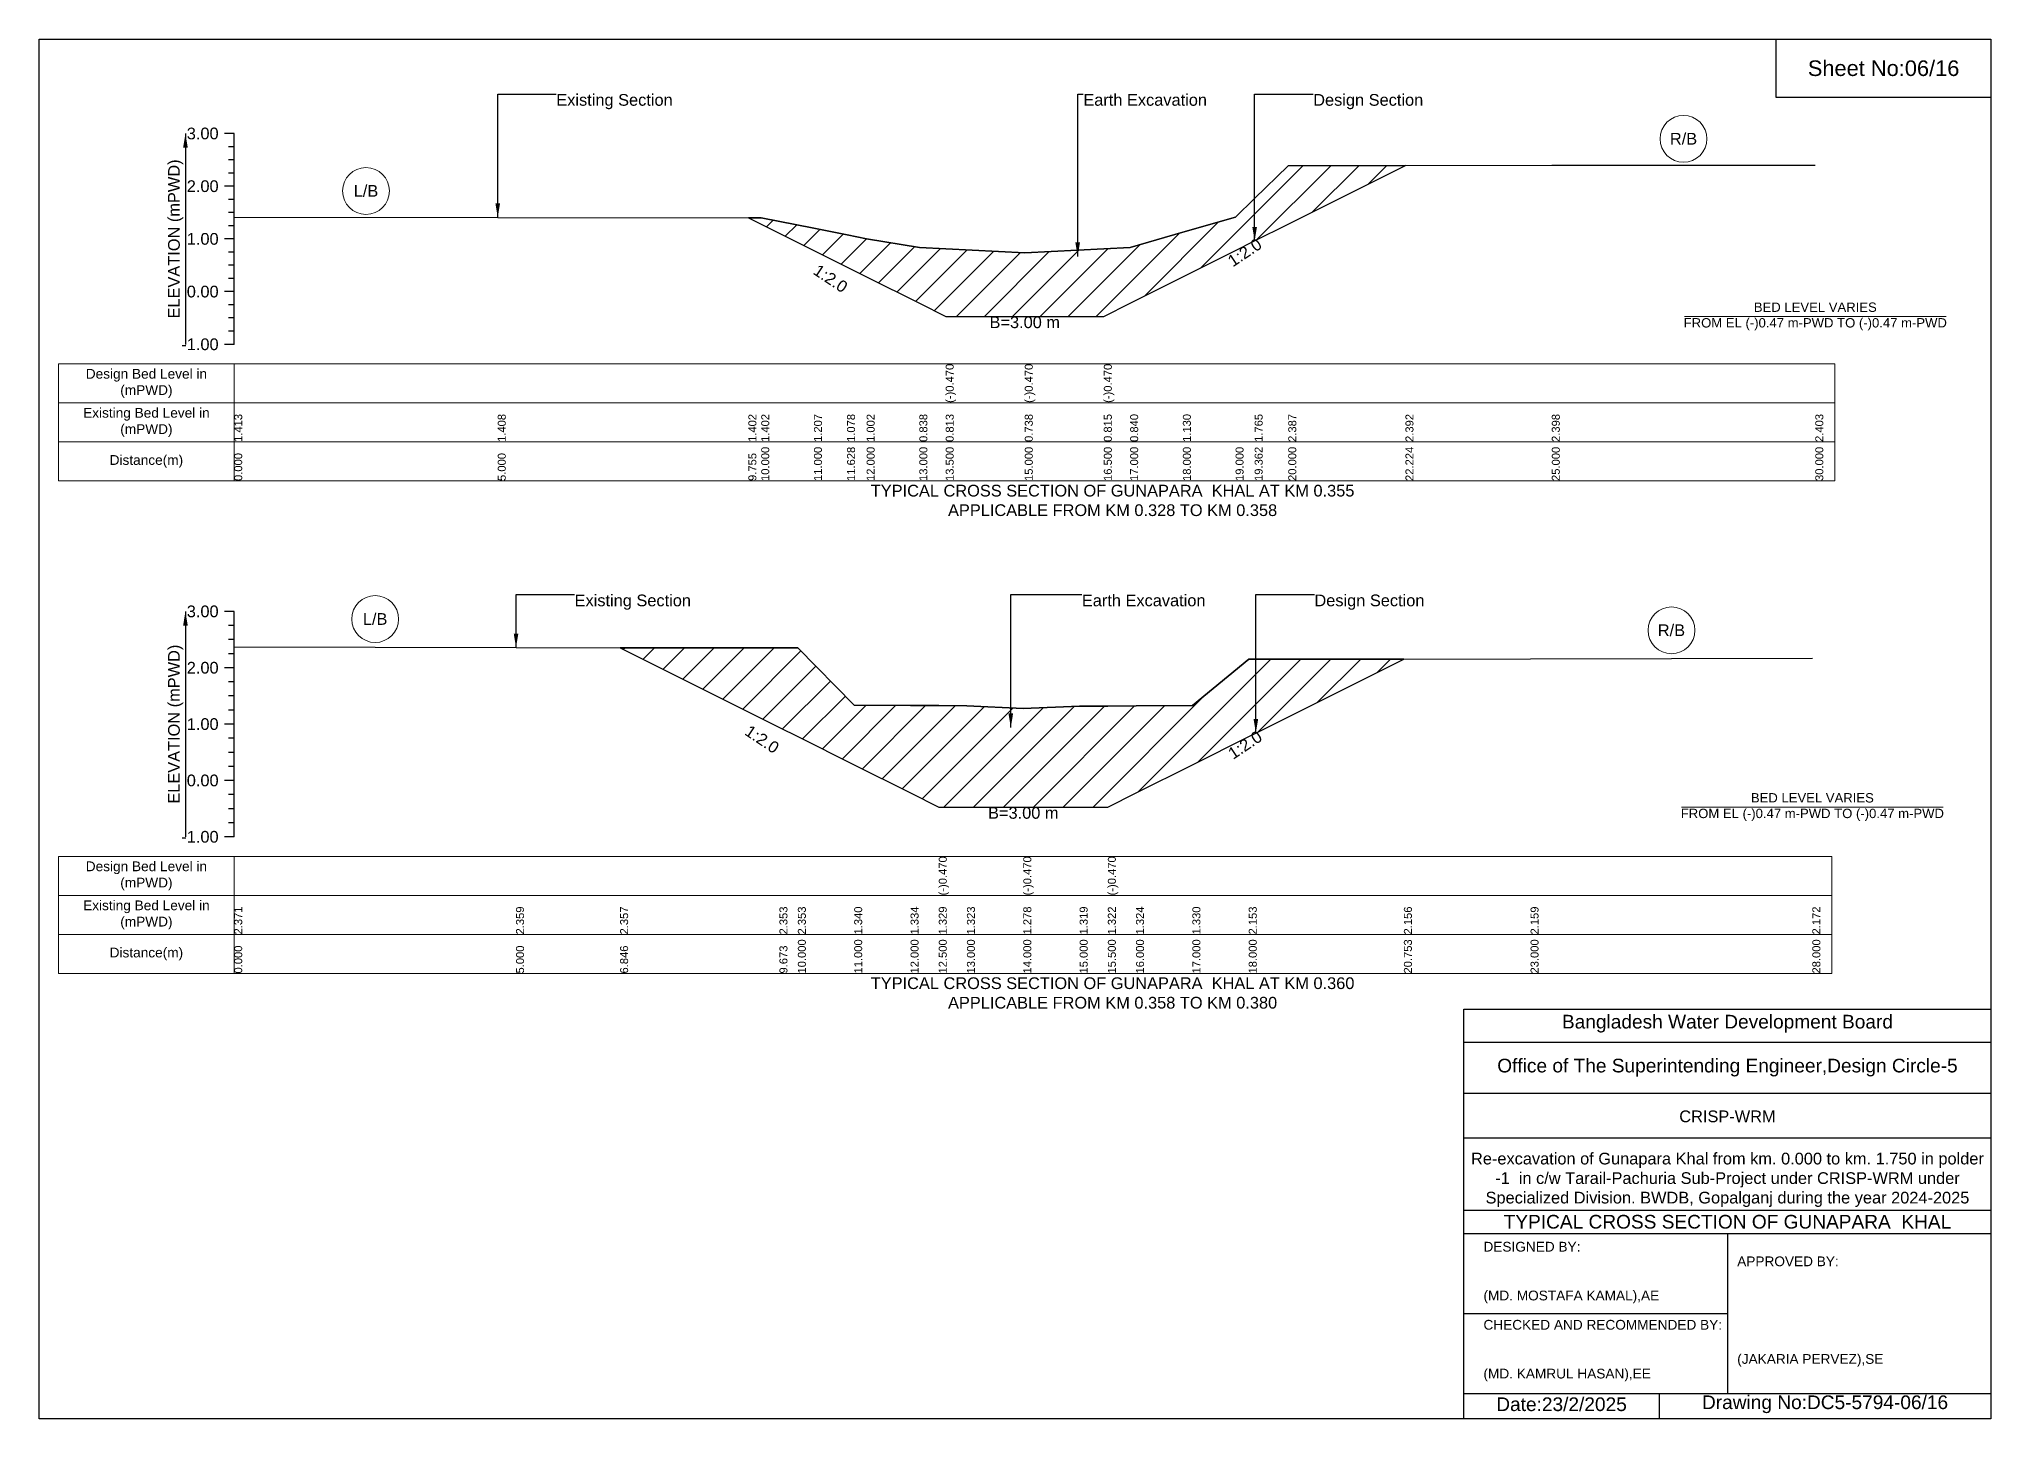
# Model space of a CAD drawing. Header units: inches. Extents: x 91000 to 268000, y -12452 to 3.
# Drawn here: x 150000 to 158000, y -5656 to 0 of the extents above; entities that cross this region are included whole.
import ezdxf

# ---------------------------------------------------------------- set-up
doc = ezdxf.new("R2010")
doc.units = ezdxf.units.IN
doc.header["$LTSCALE"] = 7
doc.header["$MEASUREMENT"] = 0
for name, color, linetype, lineweight in [('Cross section Data Border', 7, 'Continuous', 9), ('Cross Section Labels', 7, 'Continuous', 9), ('Existing_Bed_Level for Xsection', 7, 'Continuous', 25)]:
    doc.layers.add(name, color=color, linetype=linetype, lineweight=lineweight)
doc.styles.get("Standard").update_dxf_attribs({"font": 'arial.ttf'})
doc.dimstyles.get("Standard").update_dxf_attribs({"dimtxt": 0.18, "dimasz": 0.18, "dimexe": 0.18, "dimexo": 0.0625, "dimgap": 0.09, "dimtad": 0, "dimtih": 1, "dimtoh": 1, "dimdec": 4, "dimzin": 0, "dimdsep": 46, "dimtxsty": 'Standard', "dimcen": 0.09, "dimadec": 0, "dimazin": 0, "dimtfac": 1, "dimtdec": 4, "dimtofl": 0, "dimtmove": 0, "dimatfit": 3, "dimfxl": 1, "dimtolj": 1, "dimtzin": 0, "dimarcsym": 0})

msp = doc.modelspace()

# ---------------------------------------------------------------- hatches: boundary and pattern name
at = {"layer": 'Existing_Bed_Level for Xsection'}
h = msp.add_hatch(dxfattribs=at)
h.set_pattern_fill('ANSI31', color=256, scale=648, style=0)
h.set_pattern_definition([(45, (0, 320), (-57.27565, 57.27565), [])])
h.paths.add_polyline_path([(152907.2, -732.5), (152960, -758.9), (153176, -866.9), (153311.6, -934.7), (153392, -974.9), (153608, -1082.9), (153716, -1136.9), (154040, -1136.9), (154364, -1136.9), (154472, -1082.9), (154688, -974.9), (154904, -866.9), (154982.2, -827.8), (155120, -758.9), (155600.3, -518.8), (155120, -519.8), (154982.2, -654.1), (154904, -730.2), (154688, -791.3), (154472, -854), (154364, -859.5), (154040, -876), (153716, -859.8), (153608, -854.4), (153392, -819), (153311.6, -802.5), (153176, -774.7), (152960, -732.6)])
h = msp.add_hatch(dxfattribs=at)
h.set_pattern_fill('ANSI31', color=256, scale=693, style=0)
h.set_pattern_definition([(45, (0, 320), (-61.253125, 61.253125), [])])
h.paths.add_polyline_path([(152381.5, -2494.8), (153034.5, -2821.3), (153110, -2859), (153341, -2974.5), (153572, -3090), (153687.5, -3147.8), (153803, -3147.8), (154034, -3147.8), (154265, -3147.8), (154380.5, -3147.8), (154496, -3090), (154727, -2974.5), (154958, -2859), (154987.2, -2844.4), (155593.9, -2541.1), (154987.2, -2541.8), (154958, -2541.9), (154727, -2732), (154496, -2733.4), (154380.5, -2734), (154265, -2734.5), (154034, -2744), (153803, -2733.6), (153687.5, -2732.3), (153572, -2731.1), (153341, -2729.7), (153110, -2495.7), (153034.5, -2495.6)])

# ---------------------------------------------------------------- linework, layer by layer
for points in [[(150000, 0), (158000, 0), (158000, -5656), (150000, -5656)], [(157120, 0), (158000, 0), (158000, -240), (157120, -240)]]:
    msp.add_lwpolyline(points, close=True)
for points in [[(155840, -5656), (155840, -3976), (158000, -3976)], [(155840, -4112), (158000, -4112)], [(155840, -4320), (158000, -4320)], [(155840, -4504), (158000, -4504)], [(155840, -4800), (158000, -4800)], [(155840, -4896), (158000, -4896)], [(156920, -4896), (156920, -5552)], [(155840, -5224), (156920, -5224)], [(155840, -5552), (158000, -5552)], [(156640, -5552), (156640, -5656)]]:
    msp.add_lwpolyline(points)
at = {"layer": 'Cross section Data Border'}
for points in [[(150080, -1331.4), (157360, -1331.4), (157360, -1811.4), (150080, -1811.4)], [(150080, -3350.2), (157348, -3350.2), (157348, -3830.2), (150080, -3830.2)]]:
    msp.add_lwpolyline(points, close=True, dxfattribs=at)
for points in [[(150800, -1331.4), (150800, -1811.4)], [(150080, -1491.4), (157360, -1491.4)], [(150080, -1651.4), (157360, -1651.4)], [(150800, -3350.2), (150800, -3830.2)], [(150080, -3510.2), (157348, -3510.2)], [(150080, -3670.2), (157348, -3670.2)]]:
    msp.add_lwpolyline(points, dxfattribs=at)
at = {"layer": 'Cross Section Labels'}
for points in [[(156744.2, -1136.9), (157815.8, -1136.9)], [(156732.2, -3147.8), (157803.8, -3147.8)]]:
    msp.add_lwpolyline(points, dxfattribs=at)
for centre in [(156740, -408.9), (151340, -622.7), (151377.5, -2377.4), (156690.5, -2423.5)]:
    msp.add_circle(centre, 96, dxfattribs=at)
at = {"layer": 'Existing_Bed_Level for Xsection'}
for points in [[(150800, -387.4), (150760, -387.4)], [(150800, -1251.4), (150800, -1035.4), (150800, -819.4), (150800, -603.4), (150800, -387.4)], [(150800, -441.4), (150776, -441.4)], [(150800, -495.4), (150776, -495.4)], [(150800, -549.4), (150776, -549.4)], [(150800, -730.2), (151880, -731.3), (152907.2, -732.5), (152960, -732.6), (153176, -774.7), (153311.6, -802.5), (153392, -819), (153608, -854.4), (153716, -859.8), (153716, -859.8), (154040, -876), (154040, -876), (154364, -859.5), (154364, -859.5), (154472, -854), (154688, -791.3), (154904, -730.2), (154982.2, -654.1), (155120, -519.8), (155600.3, -518.8), (156200, -517.4), (157280, -516.4)], [(150800, -603.4), (150760, -603.4)], [(150800, -657.4), (150776, -657.4)], [(150800, -711.4), (150776, -711.4)], [(150800, -765.4), (150776, -765.4)], [(150800, -819.4), (150760, -819.4)], [(150800, -873.4), (150776, -873.4)], [(150800, -927.4), (150776, -927.4)], [(150800, -1035.4), (150760, -1035.4)], [(150800, -981.4), (150776, -981.4)], [(150800, -1089.4), (150776, -1089.4)], [(150800, -1143.4), (150776, -1143.4)], [(150800, -1197.4), (150776, -1197.4)], [(150800, -1251.4), (150760, -1251.4)], [(150800, -2346.2), (150760, -2346.2)], [(150800, -3270.2), (150800, -3039.2), (150800, -2808.2), (150800, -2577.2), (150800, -2346.2)], [(150800, -2404), (150776, -2404)], [(150800, -2461.7), (150776, -2461.7)], [(150800, -2519.5), (150776, -2519.5)], [(150800, -2491.5), (151955, -2494.3), (152381.5, -2494.8), (153034.5, -2495.6), (153110, -2495.7), (153341, -2729.7), (153572, -2731.1), (153687.5, -2732.3), (153687.5, -2732.3), (153803, -2733.6), (154034, -2744), (154034, -2744), (154265, -2734.5), (154380.5, -2734), (154380.5, -2734), (154496, -2733.4), (154727, -2732), (154958, -2541.9), (154987.2, -2541.8), (155593.9, -2541.1), (156113, -2540.5), (157268, -2537.5)], [(150800, -2577.2), (150760, -2577.2)], [(150800, -2635), (150776, -2635)], [(150800, -2692.7), (150776, -2692.7)], [(150800, -2750.5), (150776, -2750.5)], [(150800, -2808.2), (150760, -2808.2)], [(150800, -2866), (150776, -2866)], [(150800, -2923.7), (150776, -2923.7)], [(150800, -3039.2), (150760, -3039.2)], [(150800, -2981.5), (150776, -2981.5)], [(150800, -3097), (150776, -3097)], [(150800, -3154.7), (150776, -3154.7)], [(150800, -3270.2), (150760, -3270.2)], [(150800, -3212.5), (150776, -3212.5)]]:
    msp.add_lwpolyline(points, dxfattribs=at)
for points in [[(152907.2, -732.5), (152960, -758.9), (153176, -866.9), (153311.6, -934.7), (153392, -974.9), (153608, -1082.9), (153716, -1136.9), (153716, -1136.9), (154040, -1136.9), (154040, -1136.9), (154364, -1136.9), (154364, -1136.9), (154472, -1082.9), (154688, -974.9), (154904, -866.9), (154982.2, -827.8), (155120, -758.9), (155600.3, -518.8), (155120, -519.8), (154982.2, -654.1), (154904, -730.2), (154688, -791.3), (154472, -854), (154364, -859.5), (154364, -859.5), (154040, -876), (154040, -876), (153716, -859.8), (153716, -859.8), (153608, -854.4), (153392, -819), (153311.6, -802.5), (153176, -774.7), (152960, -732.6)], [(152381.5, -2494.8), (152381.5, -2494.8), (153034.5, -2821.3), (153110, -2859), (153341, -2974.5), (153572, -3090), (153687.5, -3147.8), (153687.5, -3147.8), (153803, -3147.8), (154034, -3147.8), (154034, -3147.8), (154265, -3147.8), (154380.5, -3147.8), (154380.5, -3147.8), (154496, -3090), (154727, -2974.5), (154958, -2859), (154987.2, -2844.4), (155593.9, -2541.1), (155593.9, -2541.1), (155593.9, -2541.1), (154987.2, -2541.8), (154958, -2541.9), (154727, -2732), (154496, -2733.4), (154380.5, -2734), (154380.5, -2734), (154265, -2734.5), (154034, -2744), (154034, -2744), (153803, -2733.6), (153687.5, -2732.3), (153687.5, -2732.3), (153572, -2731.1), (153341, -2729.7), (153110, -2495.7), (153034.5, -2495.6), (152381.5, -2494.8)]]:
    msp.add_lwpolyline(points, close=True, dxfattribs=at)

# ---------------------------------------------------------------- texts
at = {"attachment_point": 5}
for s, insert, char_height in [('Sheet No:06/16', (157560, -120), 64), ('Bangladesh Water Development Board', (156920, -4036), 56), ('Office of The Superintending Engineer,Design Circle-5', (156920, -4216), 56)]:
    msp.add_mtext(s, dxfattribs=dict(at, insert=insert, char_height=char_height))
for s, insert, char_height, width, attachment_point in [('CRISP-WRM', (156920, -4416), 48, 2240, 5), ('Re-excavation of Gunapara Khal from km. 0.000 to km. 1.750 in polder -1  in c/w Tarail-Pachuria Sub-Project under CRISP-WRM under Specialized Division. BWDB, Gopalganj during the year 2024-2025', (156920, -4676), 48, 2160, 5), ('TYPICAL CROSS SECTION OF GUNAPARA  KHAL', (156920, -4848), 56, 2240, 5), ('DESIGNED BY:^J^J^J(MD. MOSTAFA KAMAL),AE', (155920, -5056), 40, 1120, 4), ('APPROVED BY:^J^J^J^J^J^J(JAKARIA PERVEZ),SE', (156960, -5216), 40, 1120, 4), ('CHECKED AND RECOMMENDED BY:^J^J^J(MD. KAMRUL HASAN),EE', (155920, -5376), 40, 1120, 4), ('Date:23/2/2025 ', (156240, -5596), 56, 1120, 5), ('Drawing No:DC5-5794-06/16', (157320, -5596), 56, 1760, 5)]:
    msp.add_mtext(s, dxfattribs=dict(insert=insert, char_height=char_height, width=width, attachment_point=attachment_point))
at = {"layer": 'Cross section Data Border', "char_height": 40, "width": 640, "attachment_point": 5}
for s, insert in [('Design Bed Level in (mPWD)', (150440, -1411.4)), ('Existing Bed Level in (mPWD)', (150440, -1571.4)), ('Distance(m)', (150440, -1731.4)), ('Design Bed Level in (mPWD)', (150440, -3430.2)), ('Existing Bed Level in (mPWD)', (150440, -3590.2)), ('Distance(m)', (150440, -3750.2))]:
    msp.add_mtext(s, dxfattribs=dict(at, insert=insert))
at = {"layer": 'Cross Section Labels'}
for s, insert, char_height, attachment_point in [('Existing Section', (152120, -225.4), 48, 1), ('Earth Excavation', (154280, -225.4), 48, 1), ('Design Section', (155222.2, -225.4), 48, 1), ('R/B', (156740, -408.9), 48, 5), ('L/B', (151340, -622.7), 48, 5), ('BED LEVEL VARIES ^JFROM EL (-)0.47 m-PWD TO (-)0.47 m-PWD', (157280, -1136.9), 38.4, 5), ('B=3.00 m', (154040, -1136.9), 48, 2), ('TYPICAL CROSS SECTION OF GUNAPARA  KHAL AT KM 0.355^JAPPLICABLE FROM KM 0.328 TO KM 0.358', (154400, -1891.4), 48, 5), ('Existing Section', (152195, -2276.9), 48, 1), ('Earth Excavation', (154274, -2276.9), 48, 1), ('Design Section', (155227.2, -2276.9), 48, 1), ('L/B', (151377.5, -2377.4), 48, 5), ('R/B', (156690.5, -2423.5), 48, 5), ('BED LEVEL VARIES ^JFROM EL (-)0.47 m-PWD TO (-)0.47 m-PWD', (157268, -3147.8), 38.4, 5), ('B=3.00 m', (154034, -3147.8), 48, 2), ('TYPICAL CROSS SECTION OF GUNAPARA  KHAL AT KM 0.360^JAPPLICABLE FROM KM 0.358 TO KM 0.380', (154400, -3910.2), 48, 5)]:
    msp.add_mtext(s, dxfattribs=dict(at, insert=insert, char_height=char_height, attachment_point=attachment_point))
at = {"layer": 'Cross Section Labels', "char_height": 48, "attachment_point": 2}
for insert, rotation in [((154928.2, -854.8), 33.69007), ((153257.6, -961.7), 326.30993), ((152976.8, -2850.2), 326.30993), ((154929.4, -2873.3), 33.69007)]:
    msp.add_mtext('1:2.0', dxfattribs=dict(at, insert=insert, rotation=rotation))
at = {"layer": 'Existing_Bed_Level for Xsection', "char_height": 48, "attachment_point": 6}
for s, insert in [('3.00', (150736, -387.4)), ('2.00', (150736, -603.4)), ('1.00', (150736, -819.4)), ('0.00', (150736, -1035.4)), ('-1.00', (150736, -1251.4)), ('3.00', (150736, -2346.2)), ('2.00', (150736, -2577.2)), ('1.00', (150736, -2808.2)), ('0.00', (150736, -3039.2)), ('-1.00', (150736, -3270.2))]:
    msp.add_mtext(s, dxfattribs=dict(at, insert=insert))
at = {"layer": 'Existing_Bed_Level for Xsection', "rotation": 90}
for s, insert, char_height, attachment_point in [('ELEVATION (mPWD)', (150560, -819.4), 48, 5), ('(-)0.470', (153716, -1491.4), 32.8, 1), ('(-)0.470', (154040, -1491.4), 32.8, 1), ('(-)0.470', (154364, -1491.4), 32.8, 1), ('1.413', (150800, -1651.4), 32.8, 1), ('1.408', (151880, -1651.4), 32.8, 1), ('1.402', (152907.2, -1651.4), 32.8, 1), ('1.402', (152960, -1651.4), 32.8, 1), ('1.207', (153176, -1651.4), 32.8, 1), ('1.078', (153311.6, -1651.4), 32.8, 1), ('1.002', (153392, -1651.4), 32.8, 1), ('0.838', (153608, -1651.4), 32.8, 1), ('0.813', (153716, -1651.4), 32.8, 1), ('0.738', (154040, -1651.4), 32.8, 1), ('0.815', (154364, -1651.4), 32.8, 1), ('0.840', (154472, -1651.4), 32.8, 1), ('1.130', (154688, -1651.4), 32.8, 1), ('1.765', (154982.2, -1651.4), 32.8, 1), ('2.387', (155120, -1651.4), 32.8, 1), ('2.392', (155600.3, -1651.4), 32.8, 1), ('2.398', (156200, -1651.4), 32.8, 1), ('2.403', (157280, -1651.4), 32.8, 1), ('10.000', (152960, -1811.4), 32.8, 1), ('11.000', (153176, -1811.4), 32.8, 1), ('11.628', (153311.6, -1811.4), 32.8, 1), ('12.000', (153392, -1811.4), 32.8, 1), ('13.000', (153608, -1811.4), 32.8, 1), ('13.500', (153716, -1811.4), 32.8, 1), ('15.000', (154040, -1811.4), 32.8, 1), ('16.500', (154364, -1811.4), 32.8, 1), ('17.000', (154472, -1811.4), 32.8, 1), ('18.000', (154688, -1811.4), 32.8, 1), ('19.000', (154904, -1811.4), 32.8, 1), ('19.362', (154982.2, -1811.4), 32.8, 1), ('20.000', (155120, -1811.4), 32.8, 1), ('22.224', (155600.3, -1811.4), 32.8, 1), ('25.000', (156200, -1811.4), 32.8, 1), ('30.000', (157280, -1811.4), 32.8, 1), ('0.000', (150800, -1811.4), 32.8, 1), ('5.000', (151880, -1811.4), 32.8, 1), ('9.755', (152907.2, -1811.4), 32.8, 1), ('ELEVATION (mPWD)', (150560, -2808.2), 48, 5), ('(-)0.470', (153687.5, -3510.2), 32.8, 1), ('(-)0.470', (154034, -3510.2), 32.8, 1), ('(-)0.470', (154380.5, -3510.2), 32.8, 1), ('2.371', (150800, -3670.2), 32.8, 1), ('2.359', (151955, -3670.2), 32.8, 1), ('2.357', (152381.5, -3670.2), 32.8, 1), ('2.353', (153034.5, -3670.2), 32.8, 1), ('2.353', (153110, -3670.2), 32.8, 1), ('1.340', (153341, -3670.2), 32.8, 1), ('1.334', (153572, -3670.2), 32.8, 1), ('1.329', (153687.5, -3670.2), 32.8, 1), ('1.323', (153803, -3670.2), 32.8, 1), ('1.278', (154034, -3670.2), 32.8, 1), ('1.319', (154265, -3670.2), 32.8, 1), ('1.322', (154380.5, -3670.2), 32.8, 1), ('1.324', (154496, -3670.2), 32.8, 1), ('1.330', (154727, -3670.2), 32.8, 1), ('2.153', (154958, -3670.2), 32.8, 1), ('2.156', (155593.9, -3670.2), 32.8, 1), ('2.159', (156113, -3670.2), 32.8, 1), ('2.172', (157268, -3670.2), 32.8, 1), ('0.000', (150800, -3830.2), 32.8, 1), ('5.000', (151955, -3830.2), 32.8, 1), ('6.846', (152381.5, -3830.2), 32.8, 1), ('9.673', (153034.5, -3830.2), 32.8, 1), ('10.000', (153110, -3830.2), 32.8, 1), ('11.000', (153341, -3830.2), 32.8, 1), ('12.000', (153572, -3830.2), 32.8, 1), ('12.500', (153687.5, -3830.2), 32.8, 1), ('13.000', (153803, -3830.2), 32.8, 1), ('14.000', (154034, -3830.2), 32.8, 1), ('15.000', (154265, -3830.2), 32.8, 1), ('15.500', (154380.5, -3830.2), 32.8, 1), ('16.000', (154496, -3830.2), 32.8, 1), ('17.000', (154727, -3830.2), 32.8, 1), ('18.000', (154958, -3830.2), 32.8, 1), ('20.753', (155593.9, -3830.2), 32.8, 1), ('23.000', (156113, -3830.2), 32.8, 1), ('28.000', (157268, -3830.2), 32.8, 1)]:
    msp.add_mtext(s, dxfattribs=dict(at, insert=insert, char_height=char_height, attachment_point=attachment_point))

# ---------------------------------------------------------------- leaders
at = {"layer": 'Cross Section Labels', "annotation_type": 0, "has_hookline": 1, "hookline_direction": 0}
for points, text_width in [([(151880, -731.3), (151880, -225.4), (152119.9, -225.4)], 467.2), ([(154256.9, -891.1), (154256.9, -225.4), (154279.9, -225.4)], 497), ([(154982.2, -827.8), (154982.2, -225.4), (155222.1, -225.4)], 441.2), ([(151955, -2494.3), (151955, -2276.9), (152194.9, -2276.9)], 467.2), ([(153982.8, -2821.8), (153982.8, -2276.9), (154273.9, -2276.9)], 497), ([(154987.2, -2844.4), (154987.2, -2276.9), (155227.1, -2276.9)], 441.2)]:
    msp.add_leader(points, dimstyle='Standard', override={"dimasz": 57.6}, dxfattribs=dict(at, text_width=text_width))
at = {"layer": 'Existing_Bed_Level for Xsection'}
for points in [[(150600, -387.4), (150600, -1251.4)], [(150600, -2346.2), (150600, -3270.2)]]:
    msp.add_leader(points, dimstyle='Standard', override={"dimasz": 57.6}, dxfattribs=at)

doc.saveas('drawing.dxf')
